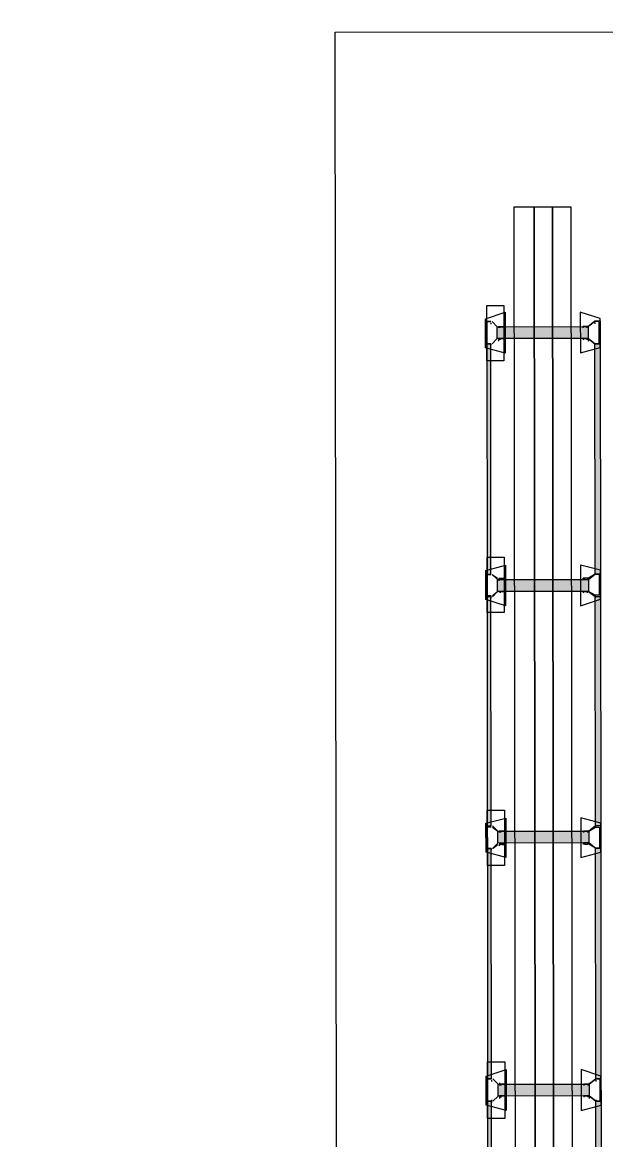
# Model space of a CAD drawing. Header units: feet. Extents: x -99009 to 3252343, y -11094690 to 9035152.
# Drawn here: x 2515282 to 2517594, y -1947215 to -1942787 of the extents above; entities that cross this region are included whole.
import ezdxf

# ---------------------------------------------------------------- set-up
doc = ezdxf.new("R2010")
doc.units = ezdxf.units.FT
doc.layers.add('1', color=1, linetype='Continuous')
doc.layers.add('JOB', color=4, linetype='Continuous')

# ---------------------------------------------------------------- blocks, each defined once
blk = doc.blocks.new('RM Stand 1')
at = {"transparency": 33554687}
for color, points in [(256, [(733127.3, -1129988.8), (734040.4, -1130009.7), (733127.3, -1130009.7)]), (256, [(733127.3, -1129988.8), (734040.4, -1129988.8), (734040.4, -1130009.7)]), (256, [(734129, -1129988.8), (735036.9, -1130009.7), (734129, -1130009.7)]), (256, [(734129, -1129988.8), (735036.9, -1129988.8), (735036.9, -1130009.7)]), (256, [(735125.6, -1129988.8), (736038.6, -1130009.7), (735125.6, -1130009.7)]), (256, [(735125.6, -1129988.8), (736038.6, -1129988.8), (736038.6, -1130009.7)]), (256, [(736127.3, -1129988.8), (737040.4, -1130009.7), (736127.3, -1130009.7)]), (256, [(736127.3, -1129988.8), (737040.4, -1129988.8), (737040.4, -1130009.7)]), (1, [(733106.4, -1130035.8), (733059.5, -1130395.8), (733059.5, -1130035.8)]), (1, [(733106.4, -1130035.8), (733106.4, -1130395.8), (733059.5, -1130395.8)]), (1, [(734108.2, -1130035.8), (734061.2, -1130395.8), (734061.2, -1130035.8)]), (1, [(734108.2, -1130035.8), (734108.2, -1130395.8), (734061.2, -1130395.8)]), (1, [(734108.2, -1130035.8), (734061.2, -1130395.8), (734061.2, -1130035.8)]), (1, [(734108.2, -1130035.8), (734108.2, -1130395.8), (734061.2, -1130395.8)]), (1, [(735104.7, -1130035.8), (735057.7, -1130395.8), (735057.7, -1130035.8)]), (1, [(735104.7, -1130035.8), (735104.7, -1130395.8), (735057.7, -1130395.8)]), (1, [(735104.7, -1130035.8), (735057.7, -1130395.8), (735057.7, -1130035.8)]), (1, [(735104.7, -1130035.8), (735104.7, -1130395.8), (735057.7, -1130395.8)]), (1, [(736106.4, -1130035.8), (736059.5, -1130395.8), (736059.5, -1130035.8)]), (1, [(736106.4, -1130035.8), (736106.4, -1130395.8), (736059.5, -1130395.8)]), (1, [(736106.4, -1130035.8), (736059.5, -1130395.8), (736059.5, -1130035.8)]), (1, [(736106.4, -1130035.8), (736106.4, -1130395.8), (736059.5, -1130395.8)]), (256, [(733127.3, -1130421.9), (734040.4, -1130437.5), (733127.3, -1130437.5)]), (256, [(733127.3, -1130421.9), (734040.4, -1130421.9), (734040.4, -1130437.5)]), (256, [(734129, -1130421.9), (735036.9, -1130437.5), (734129, -1130437.5)]), (256, [(734129, -1130421.9), (735036.9, -1130421.9), (735036.9, -1130437.5)]), (256, [(735125.6, -1130421.9), (736038.6, -1130437.5), (735125.6, -1130437.5)]), (256, [(735125.6, -1130421.9), (736038.6, -1130421.9), (736038.6, -1130437.5)]), (256, [(736127.3, -1130421.9), (737040.4, -1130437.5), (736127.3, -1130437.5)]), (256, [(736127.3, -1130421.9), (737040.4, -1130421.9), (737040.4, -1130437.5)])]:
    blk.add_hatch(color=color, dxfattribs=at).paths.add_polyline_path(points)
for points in [[(733028.2, -1129988.8), (733002.1, -1130067.1), (733163.8, -1130067.1), (733143, -1129988.8), (733028.2, -1129988.8)], [(733038.6, -1129988.8), (733127.3, -1129988.8)], [(733038.6, -1129988.8), (733038.6, -1130009.7)], [(733080.4, -1129988.8), (733038.6, -1129988.8)], [(733038.6, -1130009.7), (733038.6, -1129994)], [(733038.6, -1129994), (733080.4, -1129994)], [(733059.5, -1130035.8), (733038.6, -1130009.7), (733059.5, -1130035.8)], [(733043.8, -1130009.7), (733049, -1130009.7)], [(733085.6, -1129988.8), (733080.4, -1129988.8)], [(733080.4, -1129994), (733085.6, -1129994)], [(733085.6, -1129988.8), (733090.8, -1129988.8)], [(733090.8, -1129988.8), (733085.6, -1129988.8)], [(733085.6, -1129994), (733090.8, -1129994)], [(733085.6, -1129994), (733090.8, -1129994)], [(733127.3, -1129988.8), (733090.8, -1129988.8)], [(733090.8, -1129994), (733127.3, -1129994)], [(733127.3, -1130009.7), (733106.4, -1130035.8), (733127.3, -1130009.7)], [(733127.3, -1129988.8), (734040.4, -1129988.8), (734040.4, -1130009.7), (733127.3, -1130009.7), (733127.3, -1129988.8)], [(733127.3, -1129994), (733127.3, -1130009.7), (733127.3, -1129988.8)], [(734024.7, -1129988.8), (734003.8, -1130067.1), (734165.6, -1130067.1), (734139.5, -1129988.8), (734024.7, -1129988.8)], [(734024.7, -1129988.8), (734003.8, -1130067.1), (734165.6, -1130067.1), (734139.5, -1129988.8), (734024.7, -1129988.8)], [(734040.4, -1129988.8), (734129, -1129988.8)], [(734040.4, -1129988.8), (734040.4, -1130009.7)], [(734076.9, -1129988.8), (734040.4, -1129988.8)], [(734040.4, -1129988.8), (734129, -1129988.8)], [(734040.4, -1129988.8), (734040.4, -1130009.7)], [(734076.9, -1129988.8), (734040.4, -1129988.8)], [(734040.4, -1130009.7), (734040.4, -1129994)], [(734040.4, -1129994), (734076.9, -1129994)], [(734040.4, -1130009.7), (734040.4, -1129994)], [(734040.4, -1129994), (734076.9, -1129994)], [(734061.2, -1130035.8), (734040.4, -1130009.7), (734056, -1130035.8)], [(734061.2, -1130035.8), (734040.4, -1130009.7), (734056, -1130035.8)], [(734082.1, -1129988.8), (734076.9, -1129988.8)], [(734082.1, -1129988.8), (734076.9, -1129988.8)], [(734076.9, -1129994), (734082.1, -1129994)], [(734076.9, -1129994), (734082.1, -1129994)], [(734082.1, -1129988.8), (734087.3, -1129988.8)], [(734087.3, -1129988.8), (734082.1, -1129988.8)], [(734082.1, -1129988.8), (734087.3, -1129988.8)], [(734087.3, -1129988.8), (734082.1, -1129988.8)], [(734082.1, -1129994), (734087.3, -1129994)], [(734082.1, -1129994), (734087.3, -1129994)], [(734082.1, -1129994), (734087.3, -1129994)], [(734082.1, -1129994), (734087.3, -1129994)], [(734129, -1129988.8), (734087.3, -1129988.8)], [(734129, -1129988.8), (734087.3, -1129988.8)], [(734087.3, -1129994), (734123.8, -1129994)], [(734087.3, -1129994), (734123.8, -1129994)], [(734123.8, -1130009.7), (734108.2, -1130035.8), (734129, -1130009.7)], [(734123.8, -1130009.7), (734108.2, -1130035.8), (734129, -1130009.7)], [(734123.8, -1129994), (734123.8, -1130009.7)], [(734123.8, -1129994), (734123.8, -1130009.7)], [(734123.8, -1130009.7), (734129, -1130009.7)], [(734123.8, -1130009.7), (734129, -1130009.7)], [(734129, -1129988.8), (735036.9, -1129988.8), (735036.9, -1130009.7), (734129, -1130009.7), (734129, -1129988.8)], [(734129, -1130009.7), (734129, -1129988.8)], [(734129, -1130009.7), (734129, -1129988.8)], [(734129, -1130009.7), (734134.3, -1130009.7)], [(734129, -1130009.7), (734134.3, -1130009.7)], [(735026.4, -1129988.8), (735005.6, -1130067.1), (735162.1, -1130067.1), (735141.2, -1129988.8), (735026.4, -1129988.8)], [(735026.4, -1129988.8), (735005.6, -1130067.1), (735162.1, -1130067.1), (735141.2, -1129988.8), (735026.4, -1129988.8)], [(735036.9, -1129988.8), (735125.6, -1129988.8)], [(735036.9, -1129988.8), (735036.9, -1130009.7)], [(735078.6, -1129988.8), (735036.9, -1129988.8)], [(735036.9, -1129988.8), (735125.6, -1129988.8)], [(735036.9, -1129988.8), (735036.9, -1130009.7)], [(735078.6, -1129988.8), (735036.9, -1129988.8)], [(735036.9, -1130009.7), (735057.7, -1130035.8)], [(735036.9, -1130009.7), (735057.7, -1130035.8)], [(735042.1, -1130009.7), (735042.1, -1129994)], [(735042.1, -1129994), (735078.6, -1129994)], [(735042.1, -1130009.7), (735042.1, -1129994)], [(735042.1, -1129994), (735078.6, -1129994)], [(735057.7, -1130035.8), (735042.1, -1130009.7)], [(735057.7, -1130035.8), (735042.1, -1130009.7)], [(735083.8, -1129988.8), (735078.6, -1129988.8)], [(735083.8, -1129988.8), (735078.6, -1129988.8)], [(735078.6, -1129994), (735083.8, -1129994)], [(735078.6, -1129994), (735083.8, -1129994)], [(735083.8, -1129988.8), (735089, -1129988.8)], [(735089, -1129988.8), (735083.8, -1129988.8)], [(735083.8, -1129988.8), (735089, -1129988.8)], [(735089, -1129988.8), (735083.8, -1129988.8)], [(735083.8, -1129994), (735089, -1129994)], [(735083.8, -1129994), (735089, -1129994)], [(735083.8, -1129994), (735089, -1129994)], [(735083.8, -1129994), (735089, -1129994)], [(735125.6, -1129988.8), (735089, -1129988.8)], [(735125.6, -1129988.8), (735089, -1129988.8)], [(735089, -1129994), (735125.6, -1129994)], [(735089, -1129994), (735125.6, -1129994)], [(735125.6, -1130009.7), (735104.7, -1130035.8)], [(735125.6, -1130009.7), (735104.7, -1130035.8)], [(735125.6, -1130009.7), (735109.9, -1130035.8)], [(735125.6, -1130009.7), (735109.9, -1130035.8)], [(735125.6, -1129988.8), (736038.6, -1129988.8), (736038.6, -1130009.7), (735125.6, -1130009.7), (735125.6, -1129988.8)], [(735125.6, -1129994), (735125.6, -1130009.7), (735125.6, -1129988.8)], [(735125.6, -1129994), (735125.6, -1130009.7), (735125.6, -1129988.8)], [(736028.2, -1129988.8), (736002.1, -1130067.1), (736163.8, -1130067.1), (736143, -1129988.8), (736028.2, -1129988.8)], [(736028.2, -1129988.8), (736002.1, -1130067.1), (736163.8, -1130067.1), (736143, -1129988.8), (736028.2, -1129988.8)], [(736038.6, -1129988.8), (736127.3, -1129988.8)], [(736038.6, -1129988.8), (736038.6, -1130009.7)], [(736080.4, -1129988.8), (736038.6, -1129988.8)], [(736038.6, -1129988.8), (736127.3, -1129988.8)], [(736038.6, -1129988.8), (736038.6, -1130009.7)], [(736080.4, -1129988.8), (736038.6, -1129988.8)], [(736038.6, -1130009.7), (736038.6, -1129994)], [(736038.6, -1129994), (736080.4, -1129994)], [(736038.6, -1130009.7), (736038.6, -1129994)], [(736038.6, -1129994), (736080.4, -1129994)], [(736059.5, -1130035.8), (736038.6, -1130009.7), (736059.5, -1130035.8)], [(736059.5, -1130035.8), (736038.6, -1130009.7), (736059.5, -1130035.8)], [(736043.8, -1130009.7), (736049, -1130009.7)], [(736043.8, -1130009.7), (736049, -1130009.7)], [(736080.4, -1129988.8), (736085.6, -1129988.8)], [(736080.4, -1129988.8), (736085.6, -1129988.8)], [(736080.4, -1129994), (736085.6, -1129994)], [(736080.4, -1129994), (736085.6, -1129994)], [(736085.6, -1129988.8), (736090.8, -1129988.8)], [(736085.6, -1129988.8), (736090.8, -1129988.8)], [(736127.3, -1129988.8), (736085.6, -1129988.8)], [(736085.6, -1129988.8), (736090.8, -1129988.8)], [(736085.6, -1129988.8), (736090.8, -1129988.8)], [(736127.3, -1129988.8), (736085.6, -1129988.8)], [(736085.6, -1129994), (736090.8, -1129994)], [(736085.6, -1129994), (736090.8, -1129994)], [(736085.6, -1129994), (736127.3, -1129994)], [(736085.6, -1129994), (736090.8, -1129994)], [(736085.6, -1129994), (736090.8, -1129994)], [(736085.6, -1129994), (736127.3, -1129994)], [(736127.3, -1130009.7), (736106.4, -1130035.8), (736127.3, -1130009.7)], [(736127.3, -1130009.7), (736106.4, -1130035.8), (736127.3, -1130009.7)], [(736122.1, -1130009.7), (736127.3, -1130009.7)], [(736122.1, -1130009.7), (736127.3, -1130009.7)], [(736127.3, -1129988.8), (737040.4, -1129988.8), (737040.4, -1130009.7), (736127.3, -1130009.7), (736127.3, -1129988.8)], [(736127.3, -1129994), (736127.3, -1130009.7), (736127.3, -1129988.8)], [(736127.3, -1129994), (736127.3, -1130009.7), (736127.3, -1129988.8)], [(733059.5, -1130041), (733059.5, -1130035.8), (733059.5, -1130041)], [(733106.4, -1130035.8), (733106.4, -1130395.8), (733059.5, -1130395.8), (733059.5, -1130035.8), (733106.4, -1130035.8)], [(733059.5, -1130051.4), (733059.5, -1130046.2), (733059.5, -1130041), (733059.5, -1130046.2), (733059.5, -1130051.4)], [(733059.5, -1130041), (733064.7, -1130041)], [(733059.5, -1130051.4), (733059.5, -1130056.6), (733059.5, -1130051.4)], [(733059.5, -1130056.6), (733064.7, -1130056.6)], [(733106.4, -1130035.8), (733111.7, -1130035.8)], [(733106.4, -1130035.8), (733106.4, -1130041), (733106.4, -1130035.8)], [(733106.4, -1130051.4), (733106.4, -1130046.2), (733106.4, -1130041), (733106.4, -1130046.2), (733106.4, -1130051.4)], [(733106.4, -1130041), (733111.7, -1130041)], [(733106.4, -1130041), (733111.7, -1130041)], [(733106.4, -1130051.4), (733106.4, -1130056.6), (733106.4, -1130051.4)], [(733106.4, -1130056.6), (733111.7, -1130056.6)], [(733111.7, -1130035.8), (733116.9, -1130035.8)], [(734056, -1130041), (734061.2, -1130041), (734061.2, -1130035.8)], [(734056, -1130035.8), (734056, -1130041)], [(734056, -1130035.8), (734061.2, -1130035.8)], [(734056, -1130041), (734061.2, -1130041), (734061.2, -1130035.8)], [(734056, -1130035.8), (734056, -1130041)], [(734056, -1130035.8), (734061.2, -1130035.8)], [(734056, -1130051.4), (734061.2, -1130051.4), (734061.2, -1130046.2), (734061.2, -1130041)], [(734056, -1130041), (734056, -1130046.2), (734056, -1130051.4)], [(734056, -1130041), (734061.2, -1130041)], [(734056, -1130051.4), (734061.2, -1130051.4), (734061.2, -1130046.2), (734061.2, -1130041)], [(734056, -1130041), (734056, -1130046.2), (734056, -1130051.4)], [(734056, -1130041), (734061.2, -1130041)], [(734061.2, -1130051.4), (734056, -1130051.4), (734056, -1130056.6)], [(734061.2, -1130051.4), (734061.2, -1130056.6), (734056, -1130056.6)], [(734061.2, -1130051.4), (734056, -1130051.4), (734056, -1130056.6)], [(734061.2, -1130051.4), (734061.2, -1130056.6), (734056, -1130056.6)], [(734061.2, -1130035.8), (734066.4, -1130035.8)], [(734108.2, -1130035.8), (734108.2, -1130395.8), (734061.2, -1130395.8), (734061.2, -1130035.8), (734108.2, -1130035.8)], [(734061.2, -1130035.8), (734066.4, -1130035.8)], [(734108.2, -1130035.8), (734108.2, -1130395.8), (734061.2, -1130395.8), (734061.2, -1130035.8), (734108.2, -1130035.8)], [(734108.2, -1130035.8), (734108.2, -1130041), (734108.2, -1130035.8)], [(734108.2, -1130035.8), (734108.2, -1130041), (734108.2, -1130035.8)], [(734108.2, -1130051.4), (734108.2, -1130046.2), (734108.2, -1130041), (734108.2, -1130046.2), (734108.2, -1130051.4)], [(734108.2, -1130041), (734113.4, -1130041)], [(734108.2, -1130041), (734113.4, -1130041)], [(734108.2, -1130051.4), (734108.2, -1130046.2), (734108.2, -1130041), (734108.2, -1130046.2), (734108.2, -1130051.4)], [(734108.2, -1130041), (734113.4, -1130041)], [(734108.2, -1130041), (734113.4, -1130041)], [(734108.2, -1130051.4), (734108.2, -1130056.6), (734108.2, -1130051.4)], [(734108.2, -1130051.4), (734108.2, -1130056.6), (734108.2, -1130051.4)], [(734108.2, -1130056.6), (734113.4, -1130056.6)], [(734108.2, -1130056.6), (734113.4, -1130056.6)], [(735057.7, -1130041), (735057.7, -1130035.8), (735057.7, -1130041)], [(735104.7, -1130035.8), (735104.7, -1130395.8), (735057.7, -1130395.8), (735057.7, -1130035.8), (735104.7, -1130035.8)], [(735057.7, -1130041), (735057.7, -1130035.8), (735057.7, -1130041)], [(735104.7, -1130035.8), (735104.7, -1130395.8), (735057.7, -1130395.8), (735057.7, -1130035.8), (735104.7, -1130035.8)], [(735057.7, -1130051.4), (735057.7, -1130046.2), (735057.7, -1130041), (735057.7, -1130046.2), (735057.7, -1130051.4)], [(735057.7, -1130041), (735063, -1130041)], [(735057.7, -1130051.4), (735057.7, -1130046.2), (735057.7, -1130041), (735057.7, -1130046.2), (735057.7, -1130051.4)], [(735057.7, -1130041), (735063, -1130041)], [(735057.7, -1130051.4), (735057.7, -1130056.6), (735057.7, -1130051.4)], [(735057.7, -1130051.4), (735057.7, -1130056.6), (735057.7, -1130051.4)], [(735057.7, -1130056.6), (735063, -1130056.6)], [(735057.7, -1130056.6), (735063, -1130056.6)], [(735104.7, -1130035.8), (735104.7, -1130041)], [(735109.9, -1130035.8), (735109.9, -1130041), (735104.7, -1130041)], [(735104.7, -1130035.8), (735104.7, -1130041)], [(735109.9, -1130035.8), (735109.9, -1130041), (735104.7, -1130041)], [(735104.7, -1130051.4), (735109.9, -1130051.4), (735109.9, -1130046.2), (735109.9, -1130041)], [(735104.7, -1130041), (735104.7, -1130046.2), (735104.7, -1130051.4)], [(735104.7, -1130041), (735109.9, -1130041)], [(735104.7, -1130051.4), (735109.9, -1130051.4), (735109.9, -1130046.2), (735109.9, -1130041)], [(735104.7, -1130041), (735104.7, -1130046.2), (735104.7, -1130051.4)], [(735104.7, -1130041), (735109.9, -1130041)], [(735109.9, -1130051.4), (735104.7, -1130051.4), (735104.7, -1130056.6)], [(735109.9, -1130051.4), (735109.9, -1130056.6), (735104.7, -1130056.6)], [(735109.9, -1130051.4), (735104.7, -1130051.4), (735104.7, -1130056.6)], [(735109.9, -1130051.4), (735109.9, -1130056.6), (735104.7, -1130056.6)], [(736054.3, -1130035.8), (736059.5, -1130035.8)], [(736054.3, -1130035.8), (736059.5, -1130035.8)], [(736059.5, -1130041), (736059.5, -1130035.8), (736059.5, -1130041)], [(736059.5, -1130035.8), (736064.7, -1130035.8)], [(736106.4, -1130035.8), (736106.4, -1130395.8), (736059.5, -1130395.8), (736059.5, -1130035.8), (736106.4, -1130035.8)], [(736059.5, -1130041), (736059.5, -1130035.8), (736059.5, -1130041)], [(736059.5, -1130035.8), (736064.7, -1130035.8)], [(736106.4, -1130035.8), (736106.4, -1130395.8), (736059.5, -1130395.8), (736059.5, -1130035.8), (736106.4, -1130035.8)], [(736059.5, -1130051.4), (736059.5, -1130046.2), (736059.5, -1130041), (736059.5, -1130046.2), (736059.5, -1130051.4)], [(736059.5, -1130041), (736064.7, -1130041)], [(736059.5, -1130051.4), (736059.5, -1130046.2), (736059.5, -1130041), (736059.5, -1130046.2), (736059.5, -1130051.4)], [(736059.5, -1130041), (736064.7, -1130041)], [(736059.5, -1130051.4), (736059.5, -1130056.6), (736059.5, -1130051.4)], [(736059.5, -1130051.4), (736059.5, -1130056.6), (736059.5, -1130051.4)], [(736059.5, -1130056.6), (736064.7, -1130056.6)], [(736059.5, -1130056.6), (736064.7, -1130056.6)], [(736106.4, -1130035.8), (736111.7, -1130035.8)], [(736106.4, -1130035.8), (736106.4, -1130041), (736106.4, -1130035.8)], [(736106.4, -1130035.8), (736111.7, -1130035.8)], [(736106.4, -1130035.8), (736106.4, -1130041), (736106.4, -1130035.8)], [(736106.4, -1130051.4), (736106.4, -1130046.2), (736106.4, -1130041), (736106.4, -1130046.2), (736106.4, -1130051.4)], [(736106.4, -1130041), (736111.7, -1130041)], [(736106.4, -1130041), (736111.7, -1130041)], [(736106.4, -1130051.4), (736106.4, -1130046.2), (736106.4, -1130041), (736106.4, -1130046.2), (736106.4, -1130051.4)], [(736106.4, -1130041), (736111.7, -1130041)], [(736106.4, -1130041), (736111.7, -1130041)], [(736106.4, -1130051.4), (736106.4, -1130056.6), (736106.4, -1130051.4)], [(736106.4, -1130051.4), (736106.4, -1130056.6), (736106.4, -1130051.4)], [(736106.4, -1130056.6), (736111.7, -1130056.6)], [(736106.4, -1130056.6), (736111.7, -1130056.6)], [(736111.7, -1130035.8), (736116.9, -1130035.8)], [(736111.7, -1130035.8), (736116.9, -1130035.8)], [(732584.7, -1130103.6), (738584.7, -1130103.6), (738584.7, -1130176.6), (732584.7, -1130176.6), (732584.7, -1130103.6)], [(732584.7, -1130176.6), (738584.7, -1130176.6), (738584.7, -1130249.7), (732584.7, -1130249.7), (732584.7, -1130176.6)], [(732584.7, -1130249.7), (738584.7, -1130249.7), (738584.7, -1130327.9), (732584.7, -1130327.9), (732584.7, -1130249.7)], [(732976, -1130437.5), (732976, -1130369.7), (733195.1, -1130369.7), (733195.1, -1130437.5), (732976, -1130437.5)], [(733028.2, -1130442.7), (733002.1, -1130364.5), (733163.8, -1130364.5), (733143, -1130442.7), (733028.2, -1130442.7)], [(733059.5, -1130380.1), (733059.5, -1130369.7), (733059.5, -1130380.1)], [(733059.5, -1130369.7), (733064.7, -1130369.7)], [(733059.5, -1130380.1), (733059.5, -1130385.3), (733059.5, -1130380.1)], [(733106.4, -1130380.1), (733106.4, -1130369.7), (733106.4, -1130380.1)], [(733106.4, -1130369.7), (733111.7, -1130369.7)], [(733106.4, -1130380.1), (733106.4, -1130385.3), (733106.4, -1130380.1)], [(733972.5, -1130437.5), (733972.5, -1130369.7), (734191.7, -1130369.7), (734191.7, -1130437.5), (733972.5, -1130437.5)], [(733972.5, -1130437.5), (733972.5, -1130369.7), (734191.7, -1130369.7), (734191.7, -1130437.5), (733972.5, -1130437.5)], [(734024.7, -1130442.7), (734003.8, -1130364.5), (734165.6, -1130364.5), (734139.5, -1130442.7), (734024.7, -1130442.7)], [(734024.7, -1130442.7), (734003.8, -1130364.5), (734165.6, -1130364.5), (734139.5, -1130442.7), (734024.7, -1130442.7)], [(734061.2, -1130380.1), (734056, -1130380.1), (734056, -1130369.7)], [(734061.2, -1130380.1), (734061.2, -1130369.7), (734056, -1130369.7)], [(734061.2, -1130380.1), (734056, -1130380.1), (734056, -1130369.7)], [(734061.2, -1130380.1), (734061.2, -1130369.7), (734056, -1130369.7)], [(734056, -1130380.1), (734061.2, -1130380.1), (734061.2, -1130385.3)], [(734056, -1130385.3), (734056, -1130380.1)], [(734056, -1130380.1), (734061.2, -1130380.1), (734061.2, -1130385.3)], [(734056, -1130385.3), (734056, -1130380.1)], [(734108.2, -1130380.1), (734108.2, -1130369.7), (734108.2, -1130380.1)], [(734108.2, -1130369.7), (734113.4, -1130369.7)], [(734108.2, -1130380.1), (734108.2, -1130369.7), (734108.2, -1130380.1)], [(734108.2, -1130369.7), (734113.4, -1130369.7)], [(734108.2, -1130380.1), (734108.2, -1130385.3), (734108.2, -1130380.1)], [(734108.2, -1130380.1), (734108.2, -1130385.3), (734108.2, -1130380.1)], [(734974.3, -1130437.5), (734974.3, -1130369.7), (735193.4, -1130369.7), (735193.4, -1130437.5), (734974.3, -1130437.5)], [(734974.3, -1130437.5), (734974.3, -1130369.7), (735193.4, -1130369.7), (735193.4, -1130437.5), (734974.3, -1130437.5)], [(735026.4, -1130442.7), (735005.6, -1130364.5), (735162.1, -1130364.5), (735141.2, -1130442.7), (735026.4, -1130442.7)], [(735026.4, -1130442.7), (735005.6, -1130364.5), (735162.1, -1130364.5), (735141.2, -1130442.7), (735026.4, -1130442.7)], [(735057.7, -1130380.1), (735057.7, -1130369.7), (735057.7, -1130380.1)], [(735057.7, -1130369.7), (735063, -1130369.7)], [(735057.7, -1130380.1), (735057.7, -1130369.7), (735057.7, -1130380.1)], [(735057.7, -1130369.7), (735063, -1130369.7)], [(735057.7, -1130380.1), (735057.7, -1130385.3), (735057.7, -1130380.1)], [(735057.7, -1130380.1), (735057.7, -1130385.3), (735057.7, -1130380.1)], [(735109.9, -1130380.1), (735104.7, -1130380.1), (735104.7, -1130369.7)], [(735109.9, -1130380.1), (735109.9, -1130369.7), (735104.7, -1130369.7)], [(735109.9, -1130380.1), (735104.7, -1130380.1), (735104.7, -1130369.7)], [(735109.9, -1130380.1), (735109.9, -1130369.7), (735104.7, -1130369.7)], [(735104.7, -1130380.1), (735109.9, -1130380.1), (735109.9, -1130385.3)], [(735104.7, -1130385.3), (735104.7, -1130380.1)], [(735104.7, -1130380.1), (735109.9, -1130380.1), (735109.9, -1130385.3)], [(735104.7, -1130385.3), (735104.7, -1130380.1)], [(735970.8, -1130437.5), (735970.8, -1130369.7), (736195.1, -1130369.7), (736195.1, -1130437.5), (735970.8, -1130437.5)], [(735970.8, -1130437.5), (735970.8, -1130369.7), (736195.1, -1130369.7), (736195.1, -1130437.5), (735970.8, -1130437.5)], [(736028.2, -1130442.7), (736002.1, -1130364.5), (736163.8, -1130364.5), (736143, -1130442.7), (736028.2, -1130442.7)], [(736028.2, -1130442.7), (736002.1, -1130364.5), (736163.8, -1130364.5), (736143, -1130442.7), (736028.2, -1130442.7)], [(736059.5, -1130380.1), (736059.5, -1130369.7), (736059.5, -1130380.1)], [(736059.5, -1130369.7), (736064.7, -1130369.7)], [(736059.5, -1130380.1), (736059.5, -1130369.7), (736059.5, -1130380.1)], [(736059.5, -1130369.7), (736064.7, -1130369.7)], [(736059.5, -1130380.1), (736059.5, -1130385.3), (736059.5, -1130380.1)], [(736059.5, -1130380.1), (736059.5, -1130385.3), (736059.5, -1130380.1)], [(736106.4, -1130380.1), (736106.4, -1130369.7), (736106.4, -1130380.1)], [(736106.4, -1130369.7), (736111.7, -1130369.7)], [(736106.4, -1130380.1), (736106.4, -1130369.7), (736106.4, -1130380.1)], [(736106.4, -1130369.7), (736111.7, -1130369.7)], [(736106.4, -1130380.1), (736106.4, -1130385.3), (736106.4, -1130380.1)], [(736106.4, -1130380.1), (736106.4, -1130385.3), (736106.4, -1130380.1)], [(733059.5, -1130395.8), (733038.6, -1130416.6), (733059.5, -1130395.8)], [(733127.3, -1130437.5), (734040.4, -1130437.5), (734040.4, -1130421.9), (733127.3, -1130421.9), (733127.3, -1130437.5), (733038.6, -1130437.5)], [(733038.6, -1130421.9), (733038.6, -1130437.5), (733038.6, -1130421.9)], [(733043.8, -1130421.9), (733049, -1130421.9)], [(733059.5, -1130385.3), (733064.7, -1130385.3)], [(733059.5, -1130385.3), (733059.5, -1130390.6), (733059.5, -1130385.3)], [(733059.5, -1130390.6), (733064.7, -1130390.6)], [(733106.4, -1130385.3), (733111.7, -1130385.3)], [(733106.4, -1130390.6), (733106.4, -1130385.3), (733106.4, -1130390.6)], [(733106.4, -1130385.3), (733111.7, -1130385.3)], [(733106.4, -1130390.6), (733111.7, -1130390.6)], [(733127.3, -1130416.6), (733106.4, -1130395.8), (733127.3, -1130416.6)], [(733111.7, -1130390.6), (733116.9, -1130390.6)], [(733127.3, -1130437.5), (733127.3, -1130421.9), (733127.3, -1130437.5)], [(733127.3, -1130421.9), (733132.5, -1130421.9)], [(734061.2, -1130395.8), (734040.4, -1130416.6), (734056, -1130395.8)], [(734061.2, -1130395.8), (734040.4, -1130416.6), (734056, -1130395.8)], [(734129, -1130437.5), (735036.9, -1130437.5), (735036.9, -1130421.9), (734129, -1130421.9), (734129, -1130437.5), (734040.4, -1130437.5)], [(734040.4, -1130421.9), (734040.4, -1130437.5), (734040.4, -1130421.9)], [(734040.4, -1130421.9), (734040.4, -1130437.5), (734040.4, -1130421.9)], [(734056, -1130385.3), (734061.2, -1130385.3)], [(734056, -1130385.3), (734061.2, -1130385.3), (734061.2, -1130390.6)], [(734056, -1130390.6), (734056, -1130385.3)], [(734056, -1130385.3), (734061.2, -1130385.3)], [(734056, -1130385.3), (734061.2, -1130385.3), (734061.2, -1130390.6)], [(734056, -1130390.6), (734056, -1130385.3)], [(734056, -1130390.6), (734061.2, -1130390.6)], [(734056, -1130390.6), (734061.2, -1130390.6)], [(734061.2, -1130390.6), (734066.4, -1130390.6)], [(734061.2, -1130390.6), (734066.4, -1130390.6)], [(734108.2, -1130385.3), (734113.4, -1130385.3)], [(734108.2, -1130390.6), (734108.2, -1130385.3), (734108.2, -1130390.6)], [(734108.2, -1130385.3), (734113.4, -1130385.3)], [(734108.2, -1130385.3), (734113.4, -1130385.3)], [(734108.2, -1130390.6), (734108.2, -1130385.3), (734108.2, -1130390.6)], [(734108.2, -1130385.3), (734113.4, -1130385.3)], [(734123.8, -1130416.6), (734108.2, -1130395.8), (734129, -1130416.6)], [(734123.8, -1130416.6), (734108.2, -1130395.8), (734129, -1130416.6)], [(734123.8, -1130437.5), (734123.8, -1130421.9)], [(734123.8, -1130421.9), (734129, -1130421.9)], [(734123.8, -1130437.5), (734123.8, -1130421.9)], [(734123.8, -1130421.9), (734129, -1130421.9)], [(734129, -1130421.9), (734129, -1130437.5)], [(734129, -1130421.9), (734134.3, -1130421.9)], [(734129, -1130421.9), (734129, -1130437.5)], [(734129, -1130421.9), (734134.3, -1130421.9)], [(735042.1, -1130416.6), (735057.7, -1130395.8), (735036.9, -1130416.6)], [(735042.1, -1130416.6), (735057.7, -1130395.8), (735036.9, -1130416.6)], [(735125.6, -1130437.5), (736038.6, -1130437.5), (736038.6, -1130421.9), (735125.6, -1130421.9), (735125.6, -1130437.5), (735036.9, -1130437.5)], [(735036.9, -1130437.5), (735036.9, -1130421.9)], [(735036.9, -1130437.5), (735036.9, -1130421.9)], [(735042.1, -1130421.9), (735042.1, -1130437.5)], [(735042.1, -1130421.9), (735042.1, -1130437.5)], [(735057.7, -1130385.3), (735063, -1130385.3)], [(735057.7, -1130385.3), (735057.7, -1130390.6), (735057.7, -1130385.3)], [(735057.7, -1130385.3), (735063, -1130385.3)], [(735057.7, -1130385.3), (735057.7, -1130390.6), (735057.7, -1130385.3)], [(735057.7, -1130390.6), (735063, -1130390.6)], [(735057.7, -1130390.6), (735063, -1130390.6)], [(735104.7, -1130385.3), (735109.9, -1130385.3)], [(735104.7, -1130390.6), (735104.7, -1130385.3)], [(735109.9, -1130390.6), (735109.9, -1130385.3), (735104.7, -1130385.3)], [(735104.7, -1130385.3), (735109.9, -1130385.3)], [(735104.7, -1130390.6), (735104.7, -1130385.3)], [(735109.9, -1130390.6), (735109.9, -1130385.3), (735104.7, -1130385.3)], [(735104.7, -1130395.8), (735125.6, -1130416.6), (735109.9, -1130395.8)], [(735104.7, -1130395.8), (735125.6, -1130416.6), (735109.9, -1130395.8)], [(735109.9, -1130390.6), (735115.1, -1130390.6)], [(735109.9, -1130390.6), (735115.1, -1130390.6)], [(735125.6, -1130437.5), (735125.6, -1130421.9), (735125.6, -1130437.5)], [(735125.6, -1130421.9), (735130.8, -1130421.9)], [(735125.6, -1130437.5), (735125.6, -1130421.9), (735125.6, -1130437.5)], [(735125.6, -1130421.9), (735130.8, -1130421.9)], [(736059.5, -1130395.8), (736038.6, -1130416.6), (736059.5, -1130395.8)], [(736059.5, -1130395.8), (736038.6, -1130416.6), (736059.5, -1130395.8)], [(736127.3, -1130437.5), (737040.4, -1130437.5), (737040.4, -1130421.9), (736127.3, -1130421.9), (736127.3, -1130437.5), (736038.6, -1130437.5)], [(736038.6, -1130421.9), (736038.6, -1130437.5), (736038.6, -1130421.9)], [(736038.6, -1130421.9), (736038.6, -1130437.5), (736038.6, -1130421.9)], [(736043.8, -1130421.9), (736049, -1130421.9)], [(736043.8, -1130421.9), (736049, -1130421.9)], [(736054.3, -1130390.6), (736059.5, -1130390.6)], [(736054.3, -1130390.6), (736059.5, -1130390.6)], [(736059.5, -1130385.3), (736064.7, -1130385.3)], [(736059.5, -1130385.3), (736059.5, -1130390.6), (736059.5, -1130385.3)], [(736059.5, -1130385.3), (736064.7, -1130385.3)], [(736059.5, -1130385.3), (736059.5, -1130390.6), (736059.5, -1130385.3)], [(736059.5, -1130390.6), (736064.7, -1130390.6)], [(736059.5, -1130390.6), (736064.7, -1130390.6)], [(736106.4, -1130385.3), (736111.7, -1130385.3)], [(736106.4, -1130390.6), (736106.4, -1130385.3), (736106.4, -1130390.6)], [(736106.4, -1130385.3), (736111.7, -1130385.3)], [(736106.4, -1130385.3), (736111.7, -1130385.3)], [(736106.4, -1130390.6), (736106.4, -1130385.3), (736106.4, -1130390.6)], [(736106.4, -1130385.3), (736111.7, -1130385.3)], [(736106.4, -1130390.6), (736111.7, -1130390.6)], [(736106.4, -1130390.6), (736111.7, -1130390.6)], [(736127.3, -1130416.6), (736106.4, -1130395.8), (736127.3, -1130416.6)], [(736127.3, -1130416.6), (736106.4, -1130395.8), (736127.3, -1130416.6)], [(736111.7, -1130390.6), (736116.9, -1130390.6)], [(736111.7, -1130390.6), (736116.9, -1130390.6)], [(736122.1, -1130421.9), (736127.3, -1130421.9)], [(736122.1, -1130421.9), (736127.3, -1130421.9)], [(736127.3, -1130437.5), (736127.3, -1130421.9), (736127.3, -1130437.5)], [(736127.3, -1130421.9), (736132.5, -1130421.9)], [(736127.3, -1130437.5), (736127.3, -1130421.9), (736127.3, -1130437.5)], [(736127.3, -1130421.9), (736132.5, -1130421.9)], [(733038.6, -1130437.5), (733080.4, -1130437.5), (733038.6, -1130437.5)], [(733080.4, -1130437.5), (733085.6, -1130437.5), (733080.4, -1130437.5)], [(733085.6, -1130437.5), (733090.8, -1130437.5), (733085.6, -1130437.5)], [(733090.8, -1130437.5), (733127.3, -1130437.5), (733090.8, -1130437.5)], [(734040.4, -1130437.5), (734076.9, -1130437.5), (734040.4, -1130437.5)], [(734040.4, -1130437.5), (734129, -1130437.5)], [(734040.4, -1130437.5), (734076.9, -1130437.5), (734040.4, -1130437.5)], [(734076.9, -1130437.5), (734082.1, -1130437.5), (734076.9, -1130437.5)], [(734076.9, -1130437.5), (734082.1, -1130437.5), (734076.9, -1130437.5)], [(734082.1, -1130437.5), (734087.3, -1130437.5), (734082.1, -1130437.5)], [(734082.1, -1130437.5), (734087.3, -1130437.5), (734082.1, -1130437.5)], [(734123.8, -1130437.5), (734087.3, -1130437.5), (734129, -1130437.5)], [(734123.8, -1130437.5), (734087.3, -1130437.5), (734129, -1130437.5)], [(735042.1, -1130437.5), (735078.6, -1130437.5), (735036.9, -1130437.5)], [(735036.9, -1130437.5), (735125.6, -1130437.5)], [(735042.1, -1130437.5), (735078.6, -1130437.5), (735036.9, -1130437.5)], [(735078.6, -1130437.5), (735083.8, -1130437.5), (735078.6, -1130437.5)], [(735078.6, -1130437.5), (735083.8, -1130437.5), (735078.6, -1130437.5)], [(735083.8, -1130437.5), (735089, -1130437.5), (735083.8, -1130437.5)], [(735083.8, -1130437.5), (735089, -1130437.5), (735083.8, -1130437.5)], [(735089, -1130437.5), (735125.6, -1130437.5), (735089, -1130437.5)], [(735089, -1130437.5), (735125.6, -1130437.5), (735089, -1130437.5)], [(736038.6, -1130437.5), (736080.4, -1130437.5), (736038.6, -1130437.5)], [(736038.6, -1130437.5), (736127.3, -1130437.5)], [(736038.6, -1130437.5), (736080.4, -1130437.5), (736038.6, -1130437.5)], [(736080.4, -1130437.5), (736085.6, -1130437.5)], [(736080.4, -1130437.5), (736085.6, -1130437.5)], [(736085.6, -1130437.5), (736127.3, -1130437.5), (736085.6, -1130437.5)], [(736085.6, -1130437.5), (736127.3, -1130437.5), (736085.6, -1130437.5)]]:
    blk.add_lwpolyline(points, dxfattribs=at)

msp = doc.modelspace()

# ---------------------------------------------------------------- linework, layer by layer
at = {"layer": '1'}
msp.add_arc((2520410.24778, -1978395.99612), 100000, 84.1346387202, 194.3871675539, dxfattribs=at)
at = {"layer": 'JOB'}
for p, q in [((2516519.3276, -1942825.69369), (2521300.81592, -1942820.26495)), ((2516540.31201, -1961308.18178), (2516519.3276, -1942825.69369))]:
    msp.add_line(p, q, dxfattribs=at)

# ---------------------------------------------------------------- block references
at = {"color": 3, "rotation": 270.0650517140731}
msp.add_blockref('RM Stand 1', (3646724.07666, -1209649.34057), dxfattribs=at)

doc.saveas('drawing.dxf')
